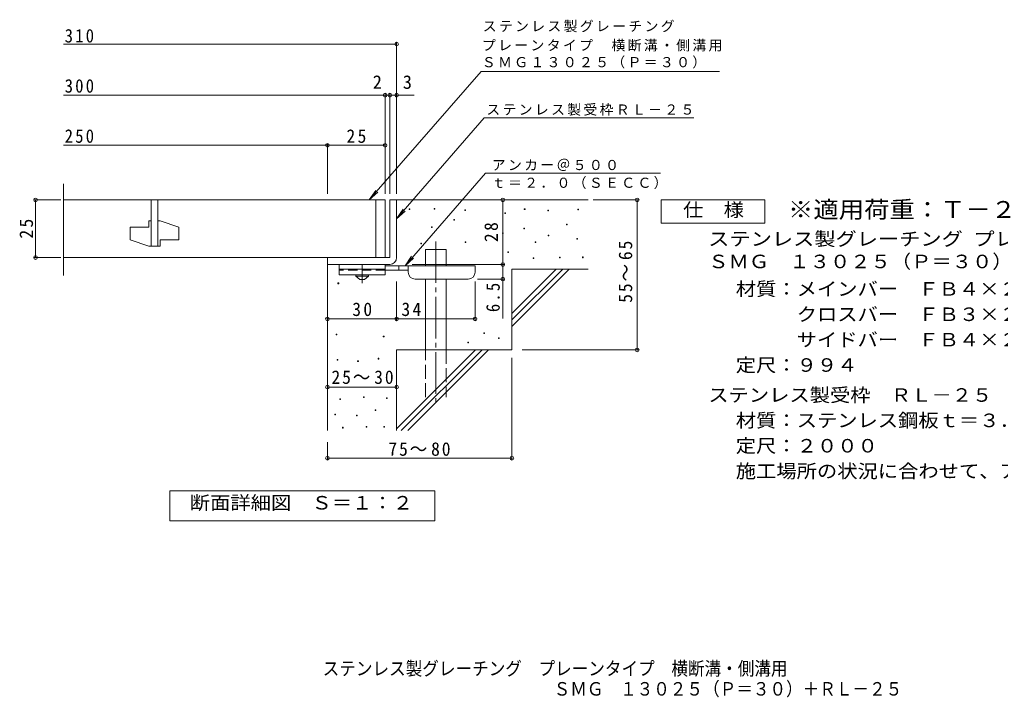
# Model space of a CAD drawing. Units: millimetres, scale not verified. Extents: x -302 to 337, y -274 to 231.
# Drawn here: x -302.2 to 123.1, y -274.3 to 19.6 of the extents above; entities that cross this region are included whole.
import ezdxf
from ezdxf.enums import TextEntityAlignment as Align

# ---------------------------------------------------------------- set-up
doc = ezdxf.new("R2010")
doc.units = ezdxf.units.MM
doc.header["$LTSCALE"] = 2
doc.header["$PDMODE"] = 32
doc.header["$PDSIZE"] = 1.6
for name, pattern in [('CHAIN1', [8, 5, -1, 1, -1]), ('CHAIN2', [12, 9, -1, 1, -1]), ('DASHED2', [3, 2, -1]), ('DASHED3', [4, 3, -1])]:
    doc.linetypes.add(name, pattern=pattern)
for name, color, linetype, lineweight in [('D-0', 7, 'Continuous', 9), ('D-1', 2, 'Continuous', 9), ('D-2', 3, 'Continuous', 9), ('D-4', 7, 'Continuous', 9), ('D-5', 7, 'Continuous', 9), ('D-6', 6, 'Continuous', 9), ('D-9', 4, 'Continuous', 9)]:
    doc.layers.add(name, color=color, linetype=linetype, lineweight=lineweight)
doc.layers.add('F-5_F-5ﾚｲﾔ', color=2, linetype='Continuous')
doc.styles.add('ＭＳ ゴシック', font='')
doc.styles.get('ＭＳ ゴシック').set_extended_font_data('MS Gothic')

msp = doc.modelspace()

# ---------------------------------------------------------------- linework, layer by layer
at = {"layer": 'D-0'}
for points in [[(-133.305, -62.811), (-133.305, -62.511), (-133.005, -62.511), (-133.005, -62.811)], [(-122.477, -62.676), (-122.477, -62.376), (-122.177, -62.376), (-122.177, -62.676)], [(-109.213, -63.217), (-109.213, -62.917), (-108.913, -62.917), (-108.913, -63.217)], [(-83.361, -62.811), (-83.361, -62.511), (-83.061, -62.511), (-83.061, -62.811)], [(-73.21, -63.353), (-73.21, -63.053), (-72.91, -63.053), (-72.91, -63.353)], [(-60.217, -62.947), (-60.217, -62.647), (-59.917, -62.647), (-59.917, -62.947)], [(-113.95, -67.413), (-113.95, -67.113), (-113.65, -67.113), (-113.65, -67.413)], [(-91.753, -64.571), (-91.753, -64.271), (-91.453, -64.271), (-91.453, -64.571)], [(-123.56, -70.526), (-123.56, -70.226), (-123.26, -70.226), (-123.26, -70.526)], [(-83.632, -71.203), (-83.632, -70.903), (-83.332, -70.903), (-83.332, -71.203)], [(-65.089, -69.444), (-65.089, -69.143), (-64.789, -69.143), (-64.789, -69.444)], [(-92.836, -73.233), (-92.836, -72.933), (-92.536, -72.933), (-92.536, -73.233)], [(-73.075, -74.181), (-73.075, -73.881), (-72.775, -73.881), (-72.775, -74.181)], [(-60.623, -75.67), (-60.623, -75.37), (-60.323, -75.37), (-60.323, -75.67)], [(-128.297, -77.7), (-128.297, -77.4), (-127.997, -77.4), (-127.997, -77.7)], [(-109.078, -77.023), (-109.078, -76.723), (-108.778, -76.723), (-108.778, -77.023)], [(-78.624, -77.023), (-78.624, -76.723), (-78.324, -76.723), (-78.324, -77.023)], [(-90.535, -81.354), (-90.535, -81.054), (-90.235, -81.054), (-90.235, -81.354)], [(-79.572, -84.061), (-79.572, -83.761), (-79.272, -83.761), (-79.272, -84.061)], [(-68.067, -83.791), (-68.067, -83.49), (-67.767, -83.49), (-67.767, -83.791)], [(-58.187, -83.655), (-58.187, -83.355), (-57.886, -83.355), (-57.886, -83.655)], [(-164.173, -94.932), (-164.173, -94.631), (-163.873, -94.631), (-163.873, -94.932)], [(-164.961, -117.165), (-164.961, -116.865), (-164.661, -116.865), (-164.661, -117.165)], [(-144.505, -117.994), (-144.505, -117.694), (-144.205, -117.694), (-144.205, -117.994)], [(-100.967, -116.56), (-100.967, -116.26), (-100.667, -116.26), (-100.667, -116.56)], [(-94.595, -118.711), (-94.595, -118.411), (-94.295, -118.411), (-94.295, -118.711)], [(-107.87, -120.621), (-107.87, -120.321), (-107.57, -120.321), (-107.57, -120.621)], [(-146.815, -127.593), (-146.815, -127.293), (-146.515, -127.293), (-146.515, -127.593)], [(-164.478, -128.05), (-164.478, -127.75), (-164.178, -127.75), (-164.178, -128.05)], [(-155.646, -128.659), (-155.646, -128.359), (-155.346, -128.359), (-155.346, -128.659)], [(-153.058, -144.342), (-153.058, -144.042), (-152.758, -144.042), (-152.758, -144.342)], [(-143.084, -144.723), (-143.084, -144.423), (-142.784, -144.423), (-142.784, -144.723)], [(-163.412, -145.104), (-163.412, -144.804), (-163.112, -144.804), (-163.112, -145.104)], [(-165.544, -151.804), (-165.544, -151.504), (-165.244, -151.504), (-165.244, -151.804)], [(-156.103, -152.26), (-156.103, -151.96), (-155.803, -151.96), (-155.803, -152.26)], [(-148.033, -149.9), (-148.033, -149.6), (-147.733, -149.6), (-147.733, -149.9)], [(-162.27, -157.514), (-162.27, -157.214), (-161.97, -157.214), (-161.97, -157.514)], [(-151.916, -157.209), (-151.916, -156.909), (-151.616, -156.909), (-151.616, -157.209)], [(-144.303, -157.209), (-144.303, -156.909), (-144.002, -156.909), (-144.002, -157.209)]]:
    msp.add_lwpolyline(points, close=True, dxfattribs=at)
at = {"layer": 'D-1'}
for p, q in [((-141.731, -58.622), (-141.731, -83.622)), ((-138.731, -58.622), (-141.731, -58.622)), ((-138.731, -83.622), (-138.731, -58.622)), ((-141.731, -83.622), (-168.731, -83.622)), ((-168.731, -86.622), (-168.731, -83.622)), ((-168.731, -86.622), (-141.731, -86.622))]:
    msp.add_line(p, q, dxfattribs=at)
msp.add_arc((-141.731, -83.622), 3, 270, 0, dxfattribs=at)
at = {"layer": 'D-2'}
for p, q in [((-283.264, -91.447), (-283.264, -51.706)), ((-143.731, -58.622), (-283.264, -58.622)), ((-245.23, -58.622), (-245.23, -78.622)), ((-242.231, -58.622), (-242.231, -78.622)), ((-147.731, -58.622), (-147.731, -83.622)), ((-143.731, -58.622), (-143.731, -83.622)), ((-246.231, -67.622), (-246.231, -70.372)), ((-245.23, -67.622), (-246.231, -67.622)), ((-241.23, -67.622), (-242.231, -67.622)), ((-241.23, -67.622), (-233.23, -70.372)), ((-254.231, -70.372), (-254.231, -75.872)), ((-254.231, -70.372), (-246.231, -70.372)), ((-233.23, -70.372), (-233.23, -75.872)), ((-254.231, -75.872), (-246.231, -78.622)), ((-241.23, -75.872), (-241.23, -78.622)), ((-241.23, -75.872), (-233.23, -75.872)), ((-241.23, -78.622), (-246.231, -78.622)), ((-283.264, -83.622), (-143.731, -83.622))]:
    msp.add_line(p, q, dxfattribs=at)
at = {"layer": 'D-4'}
for p, q in [((-283.264, 8.952), (-138.731, 8.952)), ((-138.731, -56.03), (-138.731, 9.552)), ((-143.73, -56.03), (-143.73, -12.587)), ((-141.73, -56.03), (-141.73, -12.587)), ((-283.264, -13.187), (-143.73, -13.187)), ((-143.73, -13.187), (-142.73, -13.187)), ((-142.73, -13.187), (-131.198, -13.187)), ((-283.264, -34.938), (-168.73, -34.938)), ((-168.73, -56.03), (-168.73, -34.338)), ((-168.73, -34.938), (-143.73, -34.938)), ((-284.334, -58.622), (-295.944, -58.622)), ((-295.344, -83.622), (-295.344, -58.622)), ((-92.737, -86.622), (-92.737, -58.622)), ((-53.524, -58.622), (-33.793, -58.622)), ((-34.394, -123.622), (-34.394, -58.622)), ((-284.334, -83.622), (-295.944, -83.622)), ((-131.928, -86.622), (-92.137, -86.622)), ((-92.737, -86.622), (-92.737, -109.972)), ((-92.137, -92.921), (-103.729, -92.921)), ((-138.729, -110.842), (-138.729, -93.921)), ((-104.729, -110.842), (-104.729, -93.921)), ((-88.73, -127.121), (-88.73, -171.238)), ((-84.283, -123.622), (-33.793, -123.622)), ((-168.73, -139.745), (-138.731, -139.745)), ((-168.73, -163.622), (-168.73, -171.238)), ((-168.73, -170.638), (-88.73, -170.638))]:
    msp.add_line(p, q, dxfattribs=at)
msp.add_lwpolyline([(-168.729, -110.242), (-138.729, -110.242), (-104.729, -110.242)], dxfattribs=at)
for p in [(-138.731, 8.952), (-143.73, -13.187), (-141.73, -13.187), (-138.731, -13.187), (-168.73, -34.938), (-143.73, -34.938), (-295.344, -58.622), (-92.737, -58.622), (-34.394, -58.622), (-295.344, -83.622), (-92.737, -86.622), (-92.737, -92.921), (-168.729, -110.242), (-138.729, -110.242), (-104.729, -110.242), (-34.394, -123.622), (-168.73, -139.745), (-138.731, -139.745), (-168.73, -170.638), (-88.73, -170.638)]:
    msp.add_point(p, dxfattribs=at)
at = {"layer": 'D-5'}
for p, q in [((-102.078, -2.898), (1.281, -2.898)), ((-100.713, -23.07), (-9.793, -23.07)), ((-100.197, -47.012), (-135.107, -87.121)), ((-100.197, -47.012), (-24.283, -47.012)), ((-150.578, -58.622), (-147.816, -54.454)), ((-138.73, -66.75), (-134.984, -63.439)), ((-135.107, -87.121), (-132.344, -82.954)), ((-135.107, -87.121), (-131.36, -83.811))]:
    msp.add_line(p, q, dxfattribs=at)
for points in [[(-102.078, -2.898), (-150.578, -58.622), (-146.831, -55.311)], [(-100.713, -23.07), (-138.73, -66.75), (-135.968, -62.582)]]:
    msp.add_lwpolyline(points, dxfattribs=at)
for points in [[(-24.017, -68.622), (-24.017, -58.621), (20.983, -58.621), (20.983, -68.622)], [(-237.129, -197.81), (-237.129, -184.81), (-122.129, -184.81), (-122.129, -197.81)]]:
    msp.add_lwpolyline(points, close=True, dxfattribs=at)
at = {"layer": 'D-6'}
for p, q in [((-138.731, -58.622), (-55.73, -58.622)), ((-126.272, -87.121), (-126.272, -80.121)), ((-126.272, -80.121), (-117.272, -80.121)), ((-117.272, -87.121), (-117.272, -80.121)), ((-168.731, -86.622), (-168.731, -158.621)), ((-88.731, -107.824), (-69.528, -88.622)), ((-88.731, -88.622), (-55.73, -88.622)), ((-88.731, -110.652), (-66.7, -88.622)), ((-88.731, -88.622), (-88.731, -123.622)), ((-88.731, -113.48), (-63.872, -88.622)), ((-126.272, -123.622), (-126.272, -92.921)), ((-117.272, -123.622), (-117.272, -92.921)), ((-138.731, -123.622), (-138.731, -158.621)), ((-138.731, -123.622), (-88.731, -123.622)), ((-138.731, -157.823), (-104.529, -123.622)), ((-136.701, -158.621), (-101.7, -123.622)), ((-133.873, -158.621), (-98.873, -123.622))]:
    msp.add_line(p, q, dxfattribs=at)
at = {"layer": 'D-6', "linetype": 'CHAIN2'}
msp.add_line((-121.772, -76.629), (-121.772, -146.288), dxfattribs=at)
at = {"layer": 'D-6', "linetype": 'DASHED3'}
for p, q in [((-126.272, -144.122), (-126.272, -123.622)), ((-117.272, -123.622), (-117.272, -144.122))]:
    msp.add_line(p, q, dxfattribs=at)
at = {"layer": 'D-9', "color": 3}
for p, q in [((-163.729, -86.622), (-163.729, -91.122)), ((-143.729, -86.622), (-163.729, -86.622)), ((-143.729, -88.622), (-163.729, -88.622)), ((-143.729, -86.622), (-143.729, -91.122)), ((-143.729, -91.122), (-163.729, -91.122))]:
    msp.add_line(p, q, dxfattribs=at)
at = {"layer": 'D-9', "color": 3, "linetype": 'DASHED2'}
msp.add_line((-143.729, -89.122), (-163.729, -89.122), dxfattribs=at)
at = {"layer": 'D-9', "linetype": 'CHAIN1'}
msp.add_line((-153.729, -94.669), (-153.729, -86.622), dxfattribs=at)
at = {"layer": 'D-9'}
for p, q in [((-104.729, -87.121), (-143.729, -87.121)), ((-133.724, -89.121), (-143.729, -89.121)), ((-137.729, -89.121), (-137.729, -87.121)), ((-133.729, -89.921), (-133.729, -87.121)), ((-104.729, -89.921), (-104.729, -87.121)), ((-130.729, -92.921), (-107.729, -92.921))]:
    msp.add_line(p, q, dxfattribs=at)
at = {"layer": 'D-9', "color": 2}
for p, q in [((-156.479, -91.621), (-156.479, -91.122)), ((-156.479, -91.621), (-154.729, -93.121)), ((-156.479, -91.621), (-150.979, -91.621)), ((-154.729, -93.121), (-152.729, -93.121)), ((-152.729, -93.121), (-150.979, -91.621)), ((-150.979, -91.621), (-150.979, -91.122))]:
    msp.add_line(p, q, dxfattribs=at)
at = {"layer": 'D-9'}
for centre, start, end in [((-130.729, -89.921), 180, 270), ((-107.729, -89.921), 270, 0)]:
    msp.add_arc(centre, 3, start, end, dxfattribs=at)

# ---------------------------------------------------------------- texts
at = {"layer": 'D-4', "color": 2, "style": 'ＭＳ ゴシック'}
for s, p in [('2', (-149.098, -12.187)), ('3', (-136.07, -12.187))]:
    msp.add_text(s, height=5.865, dxfattribs=at).set_placement(p, align=Align.BOTTOM_LEFT)
at = {"layer": 'D-4', "color": 2, "char_height": 5.865, "attachment_point": 7, "style": 'ＭＳ ゴシック'}
for s, insert in [('\\T1.27;\\W0.9;310', (-282.686, 9.563)), ('\\T1.27;\\W0.9;300', (-282.686, -12.187)), ('\\T1.27;\\W0.9;250', (-282.686, -33.938)), ('\\T1.27;\\W0.95;25', (-160.48, -33.938)), ('\\T1.27;\\W0.95;30', (-157.979, -109.042)), ('\\T1.27;\\W0.95;34', (-136.655, -109.042)), ('\\T1.22;\\W0.95;25～30', (-166.98, -138.474)), ('\\T1.22;\\W0.95;75～80', (-142.304, -169.638))]:
    msp.add_mtext(s, dxfattribs=dict(at, insert=insert))
at = {"layer": 'D-4', "color": 2, "char_height": 5.865, "attachment_point": 7, "rotation": 90, "style": 'ＭＳ ゴシック'}
for s, insert in [('\\T1.27;\\W0.95;25', (-296.344, -75.372)), ('\\T1.27;\\W0.95;28', (-94.737, -76.872)), ('\\T1.22;\\W0.95;55～65', (-36.5, -103.223)), ('\\T1.27;\\W0.9;6.5', (-93.937, -107.26))]:
    msp.add_mtext(s, dxfattribs=dict(at, insert=insert))
at = {"layer": 'D-5', "color": 2, "style": 'ＭＳ ゴシック'}
for s, width, p in [('仕\u3000様', 1.1, (-14.517, -67.622)), ('ステンレス製グレーチング プレーンタイプ 横断溝・側溝用', 1.15, (-3.599, -80.206)), ('ＳＭＧ\u3000１３０２５（Ｐ＝３０）', 1.1, (-3.599, -89.984)), ('材質：メインバー\u3000ＦＢ４×２５（ＳＵＳ３０４）', 1.1, (8.343, -101.892)), ('\u3000\u3000\u3000クロスバー\u3000ＦＢ３×２０（ＳＵＳ３０４）', 1.1, (8.343, -112.892)), ('\u3000\u3000\u3000サイドバー\u3000ＦＢ４×２５（ＳＵＳ３０４）', 1.1, (8.343, -123.892)), ('定尺：９９４', 1.1, (8.343, -134.892)), ('ステンレス製受枠\u3000ＲＬ－２５', 1.1, (-3.599, -147.892)), ('材質：ステンレス鋼板ｔ＝３．０（ＳＵＳ３０４）', 1.1, (8.343, -158.892)), ('定尺：２０００', 1.1, (8.343, -169.892)), ('施工場所の状況に合わせて、アンカーをプライヤー等で折り曲げてご使用ください。', 1.1, (8.343, -180.892)), ('断面詳細図\u3000Ｓ＝１：２', 1.1, (-228.444, -194.616))]:
    msp.add_text(s, height=5.865, dxfattribs=dict(at, width=width)).set_placement(p, align=Align.BOTTOM_LEFT)
at = {"layer": 'D-5', "color": 3, "style": 'ＭＳ ゴシック', "width": 1.1}
msp.add_text('※適用荷重：Ｔ－２', height=7.331, dxfattribs=at).set_placement((30.983, -68.622), align=Align.BOTTOM_LEFT)
at = {"layer": 'D-5', "char_height": 4.399, "attachment_point": 7, "style": 'ＭＳ ゴシック'}
for s, insert in [('\\T1.17;ステンレス製グレーチング', (-101.415, 14.036)), ('\\T1.17;プレーンタイプ\u3000横断溝・側溝用', (-101.726, 5.704)), ('\\T1.17;ＳＭＧ１３０２５（Ｐ＝３０）', (-101.769, -1.641)), ('\\T1.17;ステンレス製受枠ＲＬ－２５', (-99.835, -22.118)), ('\\T1.17;アンカー＠５００', (-97.468, -46.08)), ('\\T1.17;ｔ＝２．０（ＳＥＣＣ）', (-97.468, -53.944))]:
    msp.add_mtext(s, dxfattribs=dict(at, insert=insert))
at = {"layer": 'F-5_F-5ﾚｲﾔ', "style": 'ＭＳ ゴシック', "width": 0.9}
for s, p in [('ステンレス製グレーチング\u3000プレーンタイプ\u3000横断溝・側溝用', (-170.806, -266.487)), ('ＳＭＧ\u3000１３０２５（Ｐ＝３０）＋ＲＬ－２５', (-70.636, -275.302))]:
    msp.add_text(s, height=5.865, dxfattribs=at).set_placement(p, align=Align.BOTTOM_LEFT)

doc.saveas('drawing.dxf')
